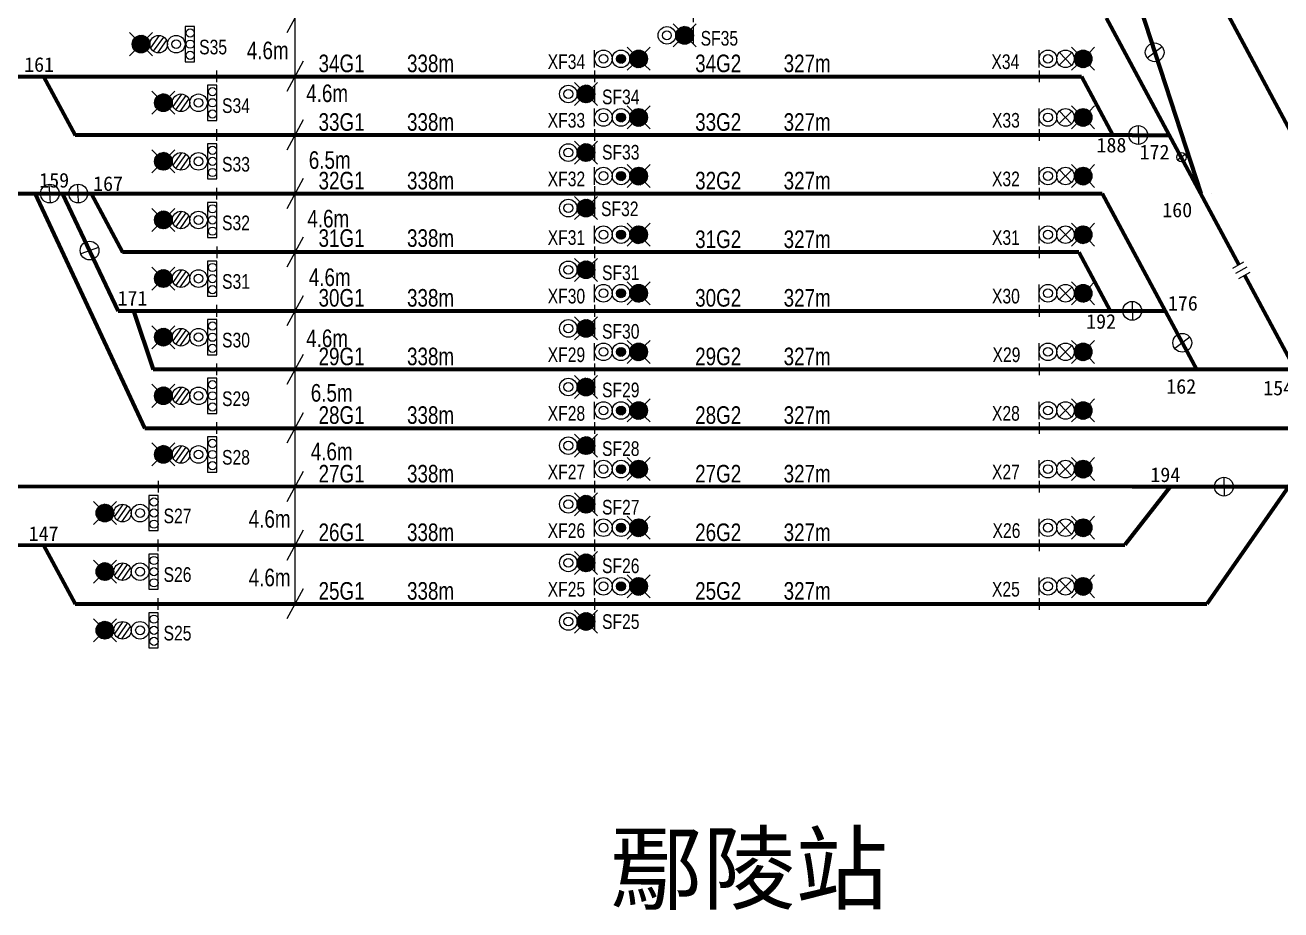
# Model space of a CAD drawing. Header units: millimetres. Extents: x -17381 to -15684, y 1883 to 2345.
# Drawn here: x -16008.2 to -15915.7, y 2135.4 to 2200.6 of the extents above; entities that cross this region are included whole.
import ezdxf
from ezdxf.enums import TextEntityAlignment as Align

# ---------------------------------------------------------------- set-up
doc = ezdxf.new("R2010")
doc.units = ezdxf.units.MM
doc.layers.add('1', color=1, linetype='Continuous')
doc.layers.add('D0', color=7, linetype='Continuous')
doc.styles.add('HZTXT', font='rs9.shx', dxfattribs={"width": 0.7, "bigfont": 'HZTXT.SHX'})
doc.styles.get("Standard").update_dxf_attribs({"font": ''})
doc.styles.add('宋体', font='')
doc.styles.get('Standard').set_extended_font_data('SimSun')
doc.styles.get('宋体').set_extended_font_data('SimSun')

# ---------------------------------------------------------------- blocks, each defined once
blk = doc.blocks.new('A$C3C170638')
at = {"color": 0, "lineweight": -3}
for p, q in [((3.75, 4.03), (4.85, 4.66)), ((3.75, 3.92), (4.94, 4.6)), ((3.76, 4.15), (4.73, 4.71)), ((3.77, 3.81), (5.02, 4.53)), ((3.8, 3.71), (5.09, 4.46)), ((3.81, 4.29), (4.59, 4.74)), ((3.85, 3.63), (5.15, 4.38)), ((3.9, 3.54), (5.19, 4.29)), ((3.91, 4.47), (4.38, 4.74)), ((6, 4.06), (8.2, 5.33)), ((6, 3.94), (8.3, 5.27)), ((6.01, 4.18), (8.09, 5.38)), ((6.01, 3.83), (8.39, 5.21)), ((6.02, 3.73), (8.47, 5.14)), ((6.03, 4.31), (7.97, 5.43)), ((6.04, 3.62), (8.55, 5.07)), ((6.06, 4.44), (7.83, 5.46)), ((6.07, 3.52), (8.62, 4.99)), ((6.11, 3.43), (8.68, 4.92)), ((6.12, 4.59), (7.68, 5.49)), ((6.15, 3.34), (8.74, 4.83)), ((6.2, 4.75), (7.49, 5.5)), ((6.2, 3.25), (8.8, 4.75)), ((6.25, 3.17), (8.84, 4.66)), ((6.31, 3.08), (8.88, 4.57)), ((6.33, 4.94), (7.26, 5.48)), ((6.37, 3.01), (8.92, 4.48)), ((6.44, 2.93), (8.95, 4.38)), ((3.97, 3.47), (5.22, 4.19)), ((4.05, 3.4), (5.24, 4.08)), ((4.15, 3.34), (5.25, 3.97)), ((4.26, 3.29), (5.23, 3.85)), ((4.41, 3.26), (5.19, 3.71)), ((4.61, 3.26), (5.08, 3.53)), ((6.52, 2.86), (8.97, 4.27)), ((6.61, 2.79), (8.99, 4.17)), ((6.7, 2.73), (9, 4.06)), ((6.8, 2.67), (9, 3.94)), ((6.91, 2.62), (8.99, 3.82)), ((7.03, 2.57), (8.97, 3.69)), ((7.16, 2.54), (8.93, 3.56)), ((7.32, 2.51), (8.88, 3.41)), ((7.5, 2.5), (8.79, 3.25)), ((7.73, 2.52), (8.66, 3.06))]:
    blk.add_line(p, q, dxfattribs=at)
at = {"layer": '1', "color": 7, "lineweight": -3}
for p, q in [((0, 2.5), (0, 5.5)), ((0, 2), (0, 0))]:
    blk.add_line(p, q, dxfattribs=at)
at = {"layer": '1', "lineweight": -3}
for p, q in [((6.44, 5.06), (5.53, 5.96)), ((8.56, 5.06), (9.46, 5.96)), ((6.44, 2.94), (5.53, 2.04)), ((9.46, 2.04), (8.56, 2.94))]:
    blk.add_line(p, q, dxfattribs=at)
at = {"layer": '1', "color": 7, "lineweight": -3}
for radius in [1.5, 0.75]:
    blk.add_circle((1.5, 4), radius, dxfattribs=at)
at = {"layer": '1', "color": 4, "lineweight": -3}
for radius in [1.5, 0.75]:
    blk.add_circle((4.5, 4), radius, dxfattribs=at)
at = {"layer": '1', "color": 1, "lineweight": -3}
blk.add_circle((7.5, 4), 1.5, dxfattribs=at)
blk = doc.blocks.new('BD')
at = {"layer": '1', "color": 7}
for radius in [1.5, 0.75]:
    blk.add_circle((0, 0), radius, dxfattribs=at)
blk = doc.blocks.new('*X12')
at = {"color": 0}
for p, q in [((-1.5, 0.06), (0.7, 1.33)), ((-1.5, -0.06), (0.8, 1.27)), ((-1.49, 0.18), (0.59, 1.38)), ((-1.49, -0.17), (0.89, 1.21)), ((-1.47, 0.31), (0.47, 1.43)), ((-1.47, -0.27), (0.97, 1.14)), ((-1.45, -0.38), (1.05, 1.07)), ((-1.43, 0.44), (0.33, 1.46)), ((-1.42, -0.48), (1.12, 0.99)), ((-1.39, -0.57), (1.19, 0.92)), ((-1.38, 0.59), (0.18, 1.49)), ((-1.35, -0.66), (1.25, 0.83)), ((-1.3, 0.75), (0, 1.5)), ((-1.3, -0.75), (1.3, 0.75)), ((-1.25, -0.83), (1.35, 0.66)), ((-1.19, -0.92), (1.39, 0.57)), ((-1.17, 0.94), (-0.23, 1.48)), ((-1.12, -0.99), (1.42, 0.48)), ((-1.05, -1.07), (1.45, 0.38)), ((-0.97, -1.14), (1.47, 0.27)), ((-0.89, -1.21), (1.49, 0.17)), ((-0.8, -1.27), (1.5, 0.06)), ((-0.7, -1.33), (1.5, -0.06)), ((-0.59, -1.38), (1.49, -0.18)), ((-0.47, -1.43), (1.47, -0.31)), ((-0.33, -1.46), (1.43, -0.44)), ((-0.18, -1.49), (1.38, -0.59)), ((0, -1.5), (1.3, -0.75)), ((0.23, -1.48), (1.17, -0.94))]:
    blk.add_line(p, q, dxfattribs=at)
blk = doc.blocks.new('HDL')
at = {"layer": '1'}
for p, q in [((-1.06, 1.06), (-1.96, 1.96)), ((1.06, 1.06), (1.96, 1.96)), ((-1.06, -1.06), (-1.96, -1.96)), ((1.96, -1.96), (1.06, -1.06))]:
    blk.add_line(p, q, dxfattribs=at)
at = {"layer": '1', "color": 1}
blk.add_circle((0, 0), 1.5, dxfattribs=at)
at = {"layer": '1'}
blk.add_blockref('*X12', (0, 0), dxfattribs=at)
blk = doc.blocks.new('2xzla2')
at = {"layer": '1', "color": 7}
for p, q in [((0, 0.75), (0, -0.75)), ((0, -1.5), (0, -4.5))]:
    blk.add_line(p, q, dxfattribs=at)
at = {"layer": '1', "color": 7, "xscale": 0.9999997500000001, "yscale": 0.9999997500000001, "zscale": 0.9999997500000001}
blk.add_blockref('BD', (-4.49, -3), dxfattribs=at)
at = {"layer": '1', "color": 7, "rotation": 180}
blk.add_blockref('HDL', (-1.48, -3.01), dxfattribs=at)
blk = doc.blocks.new('A$C01337755')
at = {"color": 0, "lineweight": -3}
for p, q in [((6, 4.06), (8.2, 5.33)), ((6, 3.94), (8.3, 5.27)), ((6.01, 4.18), (8.09, 5.38)), ((6.01, 3.83), (8.39, 5.21)), ((6.02, 3.73), (8.47, 5.14)), ((6.03, 4.31), (7.97, 5.43)), ((6.04, 3.62), (8.55, 5.07)), ((6.06, 4.44), (7.83, 5.46)), ((6.07, 3.52), (8.62, 4.99)), ((6.11, 3.43), (8.68, 4.92)), ((6.12, 4.59), (7.68, 5.49)), ((6.15, 3.34), (8.74, 4.83)), ((6.2, 4.75), (7.49, 5.5)), ((6.2, 3.25), (8.8, 4.75)), ((6.25, 3.17), (8.84, 4.66)), ((6.31, 3.08), (8.88, 4.57)), ((6.33, 4.94), (7.26, 5.48)), ((6.37, 3.01), (8.92, 4.48)), ((6.44, 2.93), (8.95, 4.38)), ((6.52, 2.86), (8.97, 4.27)), ((6.61, 2.79), (8.99, 4.17)), ((6.7, 2.73), (9, 4.06)), ((6.8, 2.67), (9, 3.94)), ((6.91, 2.62), (8.99, 3.82)), ((7.03, 2.57), (8.97, 3.69)), ((7.16, 2.54), (8.93, 3.56)), ((7.32, 2.51), (8.88, 3.41)), ((7.5, 2.5), (8.79, 3.25)), ((7.73, 2.52), (8.66, 3.06))]:
    blk.add_line(p, q, dxfattribs=at)
at = {"layer": '1', "color": 7, "lineweight": -3}
for p, q in [((0, 2.5), (0, 5.5)), ((5.55, 5.06), (3.44, 2.94)), ((3.45, 5.05), (5.54, 2.92)), ((0, 2), (0, 0))]:
    blk.add_line(p, q, dxfattribs=at)
at = {"layer": '1', "lineweight": -3}
for p, q in [((6.44, 5.06), (5.53, 5.96)), ((8.56, 5.06), (9.46, 5.96)), ((6.44, 2.94), (5.53, 2.04)), ((9.46, 2.04), (8.56, 2.94))]:
    blk.add_line(p, q, dxfattribs=at)
at = {"layer": '1', "color": 7, "lineweight": -3}
for centre, radius in [((1.5, 4), 1.5), ((1.5, 4), 0.75), ((4.5, 4), 1.5)]:
    blk.add_circle(centre, radius, dxfattribs=at)
at = {"layer": '1', "color": 1, "lineweight": -3}
blk.add_circle((7.5, 4), 1.5, dxfattribs=at)
blk = doc.blocks.new('BSQA')
at = {"layer": '1', "color": 7, "lineweight": -3}
blk.add_circle((0, 0), 0.35, dxfattribs=at)
blk = doc.blocks.new('qxjyj')
at = {"layer": '1', "color": 1}
blk.add_line((0, 1.6), (0, -1.6), dxfattribs=at)
blk.add_circle((-0.01, 0), 1.6, dxfattribs=at)

msp = doc.modelspace()

# ---------------------------------------------------------------- linework, layer by layer
at = {"color": 124, "lineweight": -3}
for p, q in [((-15988.312, 2157.936), (-15988.312, 2274.576)), ((-15920.777, 2188.176), (-15920.777, 2188.176))]:
    msp.add_line(p, q, dxfattribs=at)
at = {"color": 205, "lineweight": 70}
for p, q in [((-15931.053, 2222.736), (-15914.053, 2191.063)), ((-15928.571, 2209.623), (-15921.582, 2188.176)), ((-15928.538, 2201.136), (-15918.768, 2182.933)), ((-16014.862, 2196.816), (-15930.374, 2196.816)), ((-16006.839, 2196.816), (-16004.52, 2192.496)), ((-15930.374, 2196.816), (-15928.055, 2192.496)), ((-15926.63, 2192.496), (-16004.52, 2192.496)), ((-15926.63, 2192.496), (-15923.901, 2192.496))]:
    msp.add_line(p, q, dxfattribs=at)
at = {"color": 0}
for p, q in [((-15987.704, 2202.247), (-15988.92, 2200.025)), ((-15996.421, 2200.488), (-15996.421, 2197.896)), ((-15995.73, 2200.488), (-15996.421, 2200.488)), ((-15995.73, 2197.896), (-15995.73, 2200.488)), ((-15996.421, 2197.896), (-15995.73, 2197.896)), ((-15987.704, 2197.927), (-15988.92, 2195.705)), ((-15994.776, 2196.168), (-15994.776, 2193.576)), ((-15994.085, 2196.168), (-15994.776, 2196.168)), ((-15994.085, 2193.576), (-15994.085, 2196.168)), ((-15994.776, 2193.576), (-15994.085, 2193.576)), ((-15987.704, 2193.607), (-15988.92, 2191.385)), ((-15994.776, 2191.848), (-15994.776, 2189.256)), ((-15994.085, 2191.848), (-15994.776, 2191.848)), ((-15994.085, 2189.256), (-15994.085, 2191.848)), ((-15994.776, 2189.256), (-15994.085, 2189.256)), ((-15987.704, 2189.287), (-15988.92, 2187.065)), ((-15994.776, 2187.528), (-15994.776, 2184.936)), ((-15994.085, 2187.528), (-15994.776, 2187.528)), ((-15994.085, 2184.936), (-15994.085, 2187.528)), ((-15994.776, 2184.936), (-15994.085, 2184.936)), ((-15987.704, 2184.967), (-15988.92, 2182.745)), ((-15994.776, 2183.208), (-15994.776, 2180.616)), ((-15994.085, 2183.208), (-15994.776, 2183.208)), ((-15994.085, 2180.616), (-15994.085, 2183.208)), ((-15994.776, 2180.616), (-15994.085, 2180.616)), ((-15987.704, 2180.647), (-15988.92, 2178.425)), ((-15994.776, 2178.888), (-15994.776, 2176.296)), ((-15994.085, 2178.888), (-15994.776, 2178.888)), ((-15994.085, 2176.296), (-15994.085, 2178.888)), ((-15994.776, 2176.296), (-15994.085, 2176.296)), ((-15987.704, 2176.327), (-15988.92, 2174.105)), ((-15994.776, 2174.568), (-15994.776, 2171.976)), ((-15994.085, 2174.568), (-15994.776, 2174.568)), ((-15994.085, 2171.976), (-15994.085, 2174.568)), ((-15994.776, 2171.976), (-15994.085, 2171.976)), ((-15987.704, 2172.007), (-15988.92, 2169.785)), ((-15994.776, 2170.248), (-15994.776, 2167.656)), ((-15994.085, 2170.248), (-15994.776, 2170.248)), ((-15994.085, 2167.656), (-15994.085, 2170.248)), ((-15994.776, 2167.656), (-15994.085, 2167.656)), ((-15987.704, 2167.687), (-15988.92, 2165.465)), ((-15999.086, 2165.928), (-15999.086, 2163.336)), ((-15998.395, 2165.928), (-15999.086, 2165.928)), ((-15998.395, 2163.336), (-15998.395, 2165.928)), ((-15999.086, 2163.336), (-15998.395, 2163.336)), ((-15987.704, 2163.367), (-15988.92, 2161.145)), ((-15999.086, 2161.608), (-15999.086, 2159.016)), ((-15998.395, 2161.608), (-15999.086, 2161.608)), ((-15998.395, 2159.016), (-15998.395, 2161.608)), ((-15999.086, 2159.016), (-15998.395, 2159.016)), ((-15987.704, 2159.047), (-15988.92, 2156.825)), ((-15999.086, 2157.288), (-15999.086, 2154.696)), ((-15998.395, 2157.288), (-15999.086, 2157.288)), ((-15998.395, 2154.696), (-15998.395, 2157.288)), ((-15999.086, 2154.696), (-15998.395, 2154.696))]:
    msp.add_line(p, q, dxfattribs=at)
at = {"color": 0, "lineweight": -3}
for p, q in [((-15999.358, 2199.765), (-16000.307, 2199.217)), ((-15999.314, 2199.74), (-16000.307, 2199.167)), ((-15999.405, 2199.788), (-16000.303, 2199.269)), ((-15999.275, 2199.713), (-16000.303, 2199.119)), ((-15999.238, 2199.684), (-16000.297, 2199.074)), ((-15999.457, 2199.808), (-16000.294, 2199.325)), ((-15999.205, 2199.654), (-16000.287, 2199.029)), ((-15999.516, 2199.824), (-16000.279, 2199.383)), ((-15999.174, 2199.622), (-16000.274, 2198.987)), ((-15999.147, 2199.588), (-16000.259, 2198.946)), ((-15999.582, 2199.835), (-16000.255, 2199.446)), ((-15999.121, 2199.553), (-16000.241, 2198.906)), ((-15999.098, 2199.516), (-16000.221, 2198.868)), ((-15999.66, 2199.84), (-16000.22, 2199.517)), ((-15999.078, 2199.478), (-16000.198, 2198.831)), ((-15999.06, 2199.438), (-16000.172, 2198.796)), ((-15999.76, 2199.832), (-16000.163, 2199.599)), ((-15999.045, 2199.397), (-16000.145, 2198.762)), ((-15999.032, 2199.355), (-16000.114, 2198.73)), ((-15999.022, 2199.31), (-16000.081, 2198.699)), ((-15999.016, 2199.264), (-16000.044, 2198.671)), ((-15999.012, 2199.217), (-16000.005, 2198.643)), ((-15999.012, 2199.167), (-15999.961, 2198.619)), ((-15999.016, 2199.114), (-15999.914, 2198.596)), ((-15999.025, 2199.059), (-15999.862, 2198.576)), ((-15999.04, 2199.001), (-15999.803, 2198.56)), ((-15999.064, 2198.937), (-15999.737, 2198.549)), ((-15999.099, 2198.867), (-15999.659, 2198.544)), ((-15999.156, 2198.784), (-15999.559, 2198.552)), ((-15997.713, 2195.445), (-15998.663, 2194.897)), ((-15997.67, 2195.42), (-15998.663, 2194.847)), ((-15997.63, 2195.393), (-15998.659, 2194.799)), ((-15997.761, 2195.468), (-15998.658, 2194.949)), ((-15997.594, 2195.364), (-15998.652, 2194.754)), ((-15997.813, 2195.488), (-15998.649, 2195.005)), ((-15997.561, 2195.334), (-15998.642, 2194.709)), ((-15997.871, 2195.504), (-15998.634, 2195.063)), ((-15997.53, 2195.302), (-15998.63, 2194.667)), ((-15997.502, 2195.268), (-15998.615, 2194.626)), ((-15997.938, 2195.515), (-15998.611, 2195.126)), ((-15997.477, 2195.233), (-15998.597, 2194.586)), ((-15998.016, 2195.52), (-15998.576, 2195.197)), ((-15997.454, 2195.196), (-15998.576, 2194.548)), ((-15997.434, 2195.158), (-15998.553, 2194.511)), ((-15997.416, 2195.118), (-15998.528, 2194.476)), ((-15998.116, 2195.512), (-15998.519, 2195.279)), ((-15997.4, 2195.077), (-15998.5, 2194.442)), ((-15997.388, 2195.035), (-15998.47, 2194.41)), ((-15997.378, 2194.99), (-15998.436, 2194.379)), ((-15997.371, 2194.944), (-15998.4, 2194.351)), ((-15997.368, 2194.897), (-15998.36, 2194.323)), ((-15997.368, 2194.847), (-15998.317, 2194.299)), ((-15997.372, 2194.794), (-15998.27, 2194.276)), ((-15997.381, 2194.739), (-15998.217, 2194.256)), ((-15997.396, 2194.681), (-15998.159, 2194.24)), ((-15997.419, 2194.617), (-15998.093, 2194.229)), ((-15997.454, 2194.547), (-15998.014, 2194.224)), ((-15997.511, 2194.464), (-15997.914, 2194.232)), ((-15997.713, 2191.125), (-15998.663, 2190.577)), ((-15997.67, 2191.1), (-15998.663, 2190.527)), ((-15997.63, 2191.073), (-15998.659, 2190.479)), ((-15997.761, 2191.148), (-15998.658, 2190.629)), ((-15997.594, 2191.044), (-15998.652, 2190.434)), ((-15997.813, 2191.168), (-15998.649, 2190.685)), ((-15997.871, 2191.184), (-15998.634, 2190.743)), ((-15997.938, 2191.195), (-15998.611, 2190.806)), ((-15998.016, 2191.2), (-15998.576, 2190.877)), ((-15998.116, 2191.192), (-15998.519, 2190.959)), ((-15997.561, 2191.014), (-15998.642, 2190.389)), ((-15997.53, 2190.982), (-15998.63, 2190.347)), ((-15997.502, 2190.948), (-15998.615, 2190.306)), ((-15997.477, 2190.913), (-15998.597, 2190.266)), ((-15997.454, 2190.876), (-15998.576, 2190.228)), ((-15997.434, 2190.838), (-15998.553, 2190.191)), ((-15997.416, 2190.798), (-15998.528, 2190.156)), ((-15997.4, 2190.757), (-15998.5, 2190.122)), ((-15997.388, 2190.715), (-15998.47, 2190.09)), ((-15997.378, 2190.67), (-15998.436, 2190.059)), ((-15997.371, 2190.624), (-15998.4, 2190.031)), ((-15997.368, 2190.577), (-15998.36, 2190.003)), ((-15997.368, 2190.527), (-15998.317, 2189.979)), ((-15997.372, 2190.474), (-15998.27, 2189.956)), ((-15997.381, 2190.419), (-15998.217, 2189.936)), ((-15997.396, 2190.361), (-15998.159, 2189.92)), ((-15997.419, 2190.297), (-15998.093, 2189.909)), ((-15997.454, 2190.227), (-15998.014, 2189.904)), ((-15997.511, 2190.144), (-15997.914, 2189.912)), ((-15997.713, 2186.805), (-15998.663, 2186.257)), ((-15997.67, 2186.78), (-15998.663, 2186.207)), ((-15997.63, 2186.753), (-15998.659, 2186.159)), ((-15997.761, 2186.828), (-15998.658, 2186.309)), ((-15997.594, 2186.724), (-15998.652, 2186.114)), ((-15997.813, 2186.848), (-15998.649, 2186.365)), ((-15997.561, 2186.694), (-15998.642, 2186.069)), ((-15997.871, 2186.864), (-15998.634, 2186.423)), ((-15997.53, 2186.662), (-15998.63, 2186.027)), ((-15997.502, 2186.628), (-15998.615, 2185.986)), ((-15997.938, 2186.875), (-15998.611, 2186.486)), ((-15997.477, 2186.593), (-15998.597, 2185.946)), ((-15998.016, 2186.88), (-15998.576, 2186.557)), ((-15997.454, 2186.556), (-15998.576, 2185.908)), ((-15997.434, 2186.518), (-15998.553, 2185.871)), ((-15997.416, 2186.478), (-15998.528, 2185.836)), ((-15998.116, 2186.872), (-15998.519, 2186.639)), ((-15997.4, 2186.437), (-15998.5, 2185.802)), ((-15997.388, 2186.395), (-15998.47, 2185.77)), ((-15997.378, 2186.35), (-15998.436, 2185.739)), ((-15997.371, 2186.304), (-15998.4, 2185.711)), ((-15997.368, 2186.257), (-15998.36, 2185.683)), ((-15997.368, 2186.207), (-15998.317, 2185.659)), ((-15997.372, 2186.154), (-15998.27, 2185.636)), ((-15997.381, 2186.099), (-15998.217, 2185.616)), ((-15997.396, 2186.041), (-15998.159, 2185.6)), ((-15997.419, 2185.977), (-15998.093, 2185.589)), ((-15997.454, 2185.907), (-15998.014, 2185.584)), ((-15997.511, 2185.824), (-15997.914, 2185.592)), ((-15997.713, 2182.485), (-15998.663, 2181.937)), ((-15997.67, 2182.46), (-15998.663, 2181.887)), ((-15997.63, 2182.433), (-15998.659, 2181.839)), ((-15997.761, 2182.508), (-15998.658, 2181.989)), ((-15997.594, 2182.404), (-15998.652, 2181.794)), ((-15997.813, 2182.528), (-15998.649, 2182.045)), ((-15997.561, 2182.374), (-15998.642, 2181.749)), ((-15997.871, 2182.544), (-15998.634, 2182.103)), ((-15997.53, 2182.342), (-15998.63, 2181.707)), ((-15997.502, 2182.308), (-15998.615, 2181.666)), ((-15997.938, 2182.555), (-15998.611, 2182.166)), ((-15997.477, 2182.273), (-15998.597, 2181.626)), ((-15998.016, 2182.56), (-15998.576, 2182.237)), ((-15997.454, 2182.236), (-15998.576, 2181.588)), ((-15997.434, 2182.198), (-15998.553, 2181.551)), ((-15997.416, 2182.158), (-15998.528, 2181.516)), ((-15998.116, 2182.552), (-15998.519, 2182.319)), ((-15997.4, 2182.117), (-15998.5, 2181.482)), ((-15997.388, 2182.075), (-15998.47, 2181.45)), ((-15997.378, 2182.03), (-15998.436, 2181.419)), ((-15997.371, 2181.984), (-15998.4, 2181.391)), ((-15997.368, 2181.937), (-15998.36, 2181.363)), ((-15997.368, 2181.887), (-15998.317, 2181.339)), ((-15997.372, 2181.834), (-15998.27, 2181.316)), ((-15997.381, 2181.779), (-15998.217, 2181.296)), ((-15997.396, 2181.721), (-15998.159, 2181.28)), ((-15997.419, 2181.657), (-15998.093, 2181.269)), ((-15997.454, 2181.587), (-15998.014, 2181.264)), ((-15997.511, 2181.504), (-15997.914, 2181.272)), ((-15997.713, 2178.165), (-15998.663, 2177.617)), ((-15997.67, 2178.14), (-15998.663, 2177.567)), ((-15997.63, 2178.113), (-15998.659, 2177.519)), ((-15997.761, 2178.188), (-15998.658, 2177.669)), ((-15997.813, 2178.208), (-15998.649, 2177.725)), ((-15997.871, 2178.224), (-15998.634, 2177.783)), ((-15997.938, 2178.235), (-15998.611, 2177.846)), ((-15998.016, 2178.24), (-15998.576, 2177.917)), ((-15998.116, 2178.232), (-15998.519, 2177.999)), ((-15997.594, 2178.084), (-15998.652, 2177.474)), ((-15997.561, 2178.054), (-15998.642, 2177.429)), ((-15997.53, 2178.022), (-15998.63, 2177.387)), ((-15997.502, 2177.988), (-15998.615, 2177.346)), ((-15997.477, 2177.953), (-15998.597, 2177.306)), ((-15997.454, 2177.916), (-15998.576, 2177.268)), ((-15997.434, 2177.878), (-15998.553, 2177.231)), ((-15997.416, 2177.838), (-15998.528, 2177.196)), ((-15997.4, 2177.797), (-15998.5, 2177.162)), ((-15997.388, 2177.755), (-15998.47, 2177.13)), ((-15997.378, 2177.71), (-15998.436, 2177.099)), ((-15997.371, 2177.664), (-15998.4, 2177.071)), ((-15997.368, 2177.617), (-15998.36, 2177.043)), ((-15997.368, 2177.567), (-15998.317, 2177.019)), ((-15997.372, 2177.514), (-15998.27, 2176.996)), ((-15997.381, 2177.459), (-15998.217, 2176.976)), ((-15997.396, 2177.401), (-15998.159, 2176.96)), ((-15997.419, 2177.337), (-15998.093, 2176.949)), ((-15997.454, 2177.267), (-15998.014, 2176.944)), ((-15997.511, 2177.184), (-15997.914, 2176.952)), ((-15997.713, 2173.845), (-15998.663, 2173.297)), ((-15997.67, 2173.82), (-15998.663, 2173.247)), ((-15997.63, 2173.793), (-15998.659, 2173.199)), ((-15997.761, 2173.868), (-15998.658, 2173.349)), ((-15997.594, 2173.764), (-15998.652, 2173.154)), ((-15997.813, 2173.888), (-15998.649, 2173.405)), ((-15997.561, 2173.734), (-15998.642, 2173.109)), ((-15997.871, 2173.904), (-15998.634, 2173.463)), ((-15997.53, 2173.702), (-15998.63, 2173.067)), ((-15997.502, 2173.668), (-15998.615, 2173.026)), ((-15997.938, 2173.915), (-15998.611, 2173.526)), ((-15997.477, 2173.633), (-15998.597, 2172.986)), ((-15998.016, 2173.92), (-15998.576, 2173.597)), ((-15997.454, 2173.596), (-15998.576, 2172.948)), ((-15997.434, 2173.558), (-15998.553, 2172.911)), ((-15997.416, 2173.518), (-15998.528, 2172.876)), ((-15998.116, 2173.912), (-15998.519, 2173.679)), ((-15997.4, 2173.477), (-15998.5, 2172.842)), ((-15997.388, 2173.435), (-15998.47, 2172.81)), ((-15997.378, 2173.39), (-15998.436, 2172.779)), ((-15997.371, 2173.344), (-15998.4, 2172.751)), ((-15997.368, 2173.297), (-15998.36, 2172.723)), ((-15997.368, 2173.247), (-15998.317, 2172.699)), ((-15997.372, 2173.194), (-15998.27, 2172.676)), ((-15997.381, 2173.139), (-15998.217, 2172.656)), ((-15997.396, 2173.081), (-15998.159, 2172.64)), ((-15997.419, 2173.017), (-15998.093, 2172.629)), ((-15997.454, 2172.947), (-15998.014, 2172.624)), ((-15997.511, 2172.864), (-15997.914, 2172.632)), ((-15997.713, 2169.525), (-15998.663, 2168.977)), ((-15997.67, 2169.5), (-15998.663, 2168.927)), ((-15997.63, 2169.473), (-15998.659, 2168.879)), ((-15997.761, 2169.548), (-15998.658, 2169.029)), ((-15997.594, 2169.444), (-15998.652, 2168.834)), ((-15997.813, 2169.568), (-15998.649, 2169.085)), ((-15997.561, 2169.414), (-15998.642, 2168.789)), ((-15997.871, 2169.584), (-15998.634, 2169.143)), ((-15997.53, 2169.382), (-15998.63, 2168.747)), ((-15997.502, 2169.348), (-15998.615, 2168.706)), ((-15997.938, 2169.595), (-15998.611, 2169.206)), ((-15997.477, 2169.313), (-15998.597, 2168.666)), ((-15998.016, 2169.6), (-15998.576, 2169.277)), ((-15997.454, 2169.276), (-15998.576, 2168.628)), ((-15997.434, 2169.238), (-15998.553, 2168.591)), ((-15997.416, 2169.198), (-15998.528, 2168.556)), ((-15998.116, 2169.592), (-15998.519, 2169.359)), ((-15997.4, 2169.157), (-15998.5, 2168.522)), ((-15997.388, 2169.115), (-15998.47, 2168.49)), ((-15997.378, 2169.07), (-15998.436, 2168.459)), ((-15997.371, 2169.024), (-15998.4, 2168.431)), ((-15997.368, 2168.977), (-15998.36, 2168.403)), ((-15997.368, 2168.927), (-15998.317, 2168.379)), ((-15997.372, 2168.874), (-15998.27, 2168.356)), ((-15997.381, 2168.819), (-15998.217, 2168.336)), ((-15997.396, 2168.761), (-15998.159, 2168.32)), ((-15997.419, 2168.697), (-15998.093, 2168.309)), ((-15997.454, 2168.627), (-15998.014, 2168.304)), ((-15997.511, 2168.544), (-15997.914, 2168.312)), ((-16002.023, 2165.205), (-16002.972, 2164.657)), ((-16001.979, 2165.18), (-16002.972, 2164.607)), ((-16001.94, 2165.153), (-16002.969, 2164.559)), ((-16002.07, 2165.228), (-16002.968, 2164.709)), ((-16002.122, 2165.248), (-16002.959, 2164.765)), ((-16002.181, 2165.264), (-16002.944, 2164.823)), ((-16002.247, 2165.275), (-16002.921, 2164.886)), ((-16002.325, 2165.28), (-16002.885, 2164.957)), ((-16002.426, 2165.272), (-16002.828, 2165.039)), ((-16001.904, 2165.124), (-16002.962, 2164.514)), ((-16001.87, 2165.094), (-16002.952, 2164.469)), ((-16001.84, 2165.062), (-16002.939, 2164.427)), ((-16001.812, 2165.028), (-16002.924, 2164.386)), ((-16001.786, 2164.993), (-16002.906, 2164.346)), ((-16001.763, 2164.956), (-16002.886, 2164.308)), ((-16001.743, 2164.918), (-16002.863, 2164.271)), ((-16001.725, 2164.878), (-16002.838, 2164.236)), ((-16001.71, 2164.837), (-16002.81, 2164.202)), ((-16001.697, 2164.795), (-16002.779, 2164.17)), ((-16001.688, 2164.75), (-16002.746, 2164.139)), ((-16001.681, 2164.704), (-16002.709, 2164.111)), ((-16001.677, 2164.657), (-16002.67, 2164.083)), ((-16001.677, 2164.607), (-16002.627, 2164.059)), ((-16001.681, 2164.554), (-16002.579, 2164.036)), ((-16001.69, 2164.499), (-16002.527, 2164.016)), ((-16001.705, 2164.441), (-16002.469, 2164)), ((-16001.729, 2164.377), (-16002.402, 2163.989)), ((-16001.764, 2164.307), (-16002.324, 2163.984)), ((-16001.821, 2164.224), (-16002.224, 2163.992)), ((-16002.023, 2160.885), (-16002.972, 2160.337)), ((-16001.979, 2160.86), (-16002.972, 2160.287)), ((-16001.94, 2160.833), (-16002.969, 2160.239)), ((-16002.07, 2160.908), (-16002.968, 2160.389)), ((-16001.904, 2160.804), (-16002.962, 2160.194)), ((-16002.122, 2160.928), (-16002.959, 2160.445)), ((-16001.87, 2160.774), (-16002.952, 2160.149)), ((-16002.181, 2160.944), (-16002.944, 2160.503)), ((-16001.84, 2160.742), (-16002.939, 2160.107)), ((-16001.812, 2160.708), (-16002.924, 2160.066)), ((-16002.247, 2160.955), (-16002.921, 2160.566)), ((-16001.786, 2160.673), (-16002.906, 2160.026)), ((-16001.763, 2160.636), (-16002.886, 2159.988)), ((-16002.325, 2160.96), (-16002.885, 2160.637)), ((-16001.743, 2160.598), (-16002.863, 2159.951)), ((-16001.725, 2160.558), (-16002.838, 2159.916)), ((-16002.426, 2160.952), (-16002.828, 2160.719)), ((-16001.71, 2160.517), (-16002.81, 2159.882)), ((-16001.697, 2160.475), (-16002.779, 2159.85)), ((-16001.688, 2160.43), (-16002.746, 2159.819)), ((-16001.681, 2160.384), (-16002.709, 2159.791)), ((-16001.677, 2160.337), (-16002.67, 2159.763)), ((-16001.677, 2160.287), (-16002.627, 2159.739)), ((-16001.681, 2160.234), (-16002.579, 2159.716)), ((-16001.69, 2160.179), (-16002.527, 2159.696)), ((-16001.705, 2160.121), (-16002.469, 2159.68)), ((-16001.729, 2160.057), (-16002.402, 2159.669)), ((-16001.764, 2159.987), (-16002.324, 2159.664)), ((-16001.821, 2159.904), (-16002.224, 2159.672)), ((-16002.023, 2156.565), (-16002.972, 2156.017)), ((-16001.979, 2156.54), (-16002.972, 2155.967)), ((-16001.94, 2156.513), (-16002.969, 2155.919)), ((-16002.07, 2156.588), (-16002.968, 2156.069)), ((-16001.904, 2156.484), (-16002.962, 2155.874)), ((-16002.122, 2156.608), (-16002.959, 2156.125)), ((-16001.87, 2156.454), (-16002.952, 2155.829)), ((-16002.181, 2156.624), (-16002.944, 2156.183)), ((-16001.84, 2156.422), (-16002.939, 2155.787)), ((-16001.812, 2156.388), (-16002.924, 2155.746)), ((-16002.247, 2156.635), (-16002.921, 2156.246)), ((-16001.786, 2156.353), (-16002.906, 2155.706)), ((-16001.763, 2156.316), (-16002.886, 2155.668)), ((-16002.325, 2156.64), (-16002.885, 2156.317)), ((-16001.743, 2156.278), (-16002.863, 2155.631)), ((-16001.725, 2156.238), (-16002.838, 2155.596)), ((-16002.426, 2156.632), (-16002.828, 2156.399)), ((-16001.71, 2156.197), (-16002.81, 2155.562)), ((-16001.697, 2156.155), (-16002.779, 2155.53)), ((-16001.688, 2156.11), (-16002.746, 2155.499)), ((-16001.681, 2156.064), (-16002.709, 2155.471)), ((-16001.677, 2156.017), (-16002.67, 2155.443)), ((-16001.677, 2155.967), (-16002.627, 2155.419)), ((-16001.681, 2155.914), (-16002.579, 2155.396)), ((-16001.69, 2155.859), (-16002.527, 2155.376)), ((-16001.705, 2155.801), (-16002.469, 2155.36)), ((-16001.729, 2155.737), (-16002.402, 2155.349)), ((-16001.764, 2155.667), (-16002.324, 2155.344)), ((-16001.821, 2155.584), (-16002.224, 2155.352))]:
    msp.add_line(p, q, dxfattribs=at)
at = {"color": 1, "lineweight": 70}
for p, q in [((-16008.866, 2188.176), (-15928.841, 2188.176)), ((-16007.461, 2188.176), (-15999.385, 2170.896)), ((-16005.44, 2188.176), (-16001.347, 2179.536)), ((-16003.346, 2188.176), (-16001.027, 2183.856)), ((-15928.841, 2188.176), (-15921.873, 2175.194)), ((-15930.564, 2183.856), (-16001.027, 2183.856)), ((-15930.564, 2183.856), (-15928.246, 2179.536)), ((-15918.357, 2182.167), (-15914.626, 2175.216)), ((-16001.347, 2179.536), (-15926.63, 2179.536)), ((-16000.216, 2179.536), (-15998.769, 2175.216)), ((-15926.63, 2179.536), (-15924.204, 2179.536)), ((-15926.63, 2175.216), (-15998.769, 2175.216)), ((-15905.546, 2175.216), (-15926.63, 2175.216)), ((-15999.385, 2170.896), (-15897.775, 2170.893)), ((-15912.117, 2170.896), (-15921.139, 2157.936)), ((-15926.63, 2166.576), (-16010.36, 2166.582)), ((-15923.823, 2166.576), (-15927.177, 2162.291)), ((-15915.124, 2166.576), (-15926.63, 2166.576)), ((-16014.639, 2162.256), (-15927.177, 2162.291)), ((-16006.839, 2162.256), (-16004.52, 2157.936)), ((-16004.52, 2157.936), (-15926.63, 2157.936)), ((-15926.63, 2157.936), (-15921.139, 2157.936))]:
    msp.add_line(p, q, dxfattribs=at)
at = {"color": 7, "linetype": 'Continuous'}
for p, q in [((-15919.205, 2182.693), (-15918.394, 2183.139)), ((-15918.997, 2182.314), (-15918.149, 2182.781)), ((-15918.786, 2181.931), (-15917.938, 2182.397))]:
    msp.add_line(p, q, dxfattribs=at)
at = {"layer": '1', "color": 0, "lineweight": -3}
for p, q in [((-16000.508, 2200.04), (-16000.118, 2199.65)), ((-15999.201, 2199.65), (-15998.811, 2200.04)), ((-15998.942, 2198.916), (-15998.307, 2199.831)), ((-15998.735, 2198.666), (-15997.985, 2199.718)), ((-15998.413, 2198.55), (-15997.778, 2199.464)), ((-16000.118, 2198.734), (-16000.508, 2198.343)), ((-15999.201, 2198.734), (-15998.811, 2198.343)), ((-15994.085, 2196.384), (-15994.085, 2197.248)), ((-15998.864, 2195.72), (-15998.473, 2195.33)), ((-15997.557, 2195.33), (-15997.167, 2195.72)), ((-15997.297, 2194.596), (-15996.662, 2195.511)), ((-15997.091, 2194.346), (-15996.34, 2195.398)), ((-15996.769, 2194.23), (-15996.134, 2195.144)), ((-15998.473, 2194.414), (-15998.864, 2194.023)), ((-15997.557, 2194.414), (-15997.167, 2194.023)), ((-15994.085, 2192.064), (-15994.085, 2192.928)), ((-15998.864, 2191.4), (-15998.473, 2191.01)), ((-15997.557, 2191.01), (-15997.167, 2191.4)), ((-15997.297, 2190.276), (-15996.662, 2191.191)), ((-15997.091, 2190.026), (-15996.34, 2191.078)), ((-15996.769, 2189.91), (-15996.134, 2190.824)), ((-15998.473, 2190.094), (-15998.864, 2189.703)), ((-15997.557, 2190.094), (-15997.167, 2189.703)), ((-15994.085, 2187.744), (-15994.085, 2188.608)), ((-15998.864, 2187.08), (-15998.473, 2186.69)), ((-15997.557, 2186.69), (-15997.167, 2187.08)), ((-15997.297, 2185.956), (-15996.662, 2186.871)), ((-15997.091, 2185.706), (-15996.34, 2186.758)), ((-15996.769, 2185.59), (-15996.134, 2186.504)), ((-15998.473, 2185.774), (-15998.864, 2185.383)), ((-15997.557, 2185.774), (-15997.167, 2185.383)), ((-15994.058, 2183.424), (-15994.058, 2184.288)), ((-15998.864, 2182.76), (-15998.473, 2182.37)), ((-15997.557, 2182.37), (-15997.167, 2182.76)), ((-15997.297, 2181.636), (-15996.662, 2182.551)), ((-15997.091, 2181.386), (-15996.34, 2182.438)), ((-15996.769, 2181.27), (-15996.134, 2182.184)), ((-15998.473, 2181.454), (-15998.864, 2181.063)), ((-15997.557, 2181.454), (-15997.167, 2181.063)), ((-15994.085, 2179.104), (-15994.085, 2179.968)), ((-15998.864, 2178.44), (-15998.473, 2178.05)), ((-15997.557, 2178.05), (-15997.167, 2178.44)), ((-15997.297, 2177.316), (-15996.662, 2178.231)), ((-15997.091, 2177.066), (-15996.34, 2178.118)), ((-15996.769, 2176.95), (-15996.134, 2177.864)), ((-15998.473, 2177.134), (-15998.864, 2176.743)), ((-15997.557, 2177.134), (-15997.167, 2176.743)), ((-15994.085, 2174.784), (-15994.085, 2175.648)), ((-15998.864, 2174.12), (-15998.473, 2173.73)), ((-15997.557, 2173.73), (-15997.167, 2174.12)), ((-15997.297, 2172.996), (-15996.662, 2173.911)), ((-15997.091, 2172.746), (-15996.34, 2173.798)), ((-15996.769, 2172.63), (-15996.134, 2173.544)), ((-15998.473, 2172.814), (-15998.864, 2172.423)), ((-15997.557, 2172.814), (-15997.167, 2172.423)), ((-15994.085, 2170.464), (-15994.085, 2171.328)), ((-15998.864, 2169.8), (-15998.473, 2169.41)), ((-15997.557, 2169.41), (-15997.167, 2169.8)), ((-15997.297, 2168.676), (-15996.662, 2169.591)), ((-15997.091, 2168.426), (-15996.34, 2169.478)), ((-15996.769, 2168.31), (-15996.134, 2169.224)), ((-15998.473, 2168.494), (-15998.864, 2168.103)), ((-15997.557, 2168.494), (-15997.167, 2168.103)), ((-15998.386, 2166.149), (-15998.386, 2167.013)), ((-16003.173, 2165.48), (-16002.783, 2165.09)), ((-16001.866, 2165.09), (-16001.476, 2165.48)), ((-16001.607, 2164.356), (-16000.972, 2165.271)), ((-16001.4, 2164.106), (-16000.65, 2165.158)), ((-16001.078, 2163.99), (-16000.443, 2164.904)), ((-16002.783, 2164.174), (-16003.173, 2163.783)), ((-16001.866, 2164.174), (-16001.476, 2163.783)), ((-15998.395, 2161.824), (-15998.395, 2162.688)), ((-16003.173, 2161.16), (-16002.783, 2160.77)), ((-16001.866, 2160.77), (-16001.476, 2161.16)), ((-16001.607, 2160.036), (-16000.972, 2160.951)), ((-16001.4, 2159.786), (-16000.65, 2160.838)), ((-16001.078, 2159.67), (-16000.443, 2160.584)), ((-16002.783, 2159.854), (-16003.173, 2159.463)), ((-16001.866, 2159.854), (-16001.476, 2159.463)), ((-15998.395, 2157.504), (-15998.395, 2158.368)), ((-16003.173, 2156.84), (-16002.783, 2156.45)), ((-16001.866, 2156.45), (-16001.476, 2156.84)), ((-16001.607, 2155.716), (-16000.972, 2156.631)), ((-16001.4, 2155.466), (-16000.65, 2156.518)), ((-16001.078, 2155.35), (-16000.443, 2156.264)), ((-16002.783, 2155.534), (-16003.173, 2155.143)), ((-16001.866, 2155.534), (-16001.476, 2155.143))]:
    msp.add_line(p, q, dxfattribs=at)
for centre, radius in [((-15999.659, 2199.192), 0.648), ((-15998.363, 2199.192), 0.648), ((-15997.069, 2199.192), 0.648), ((-15997.069, 2199.192), 0.324), ((-15998.015, 2194.872), 0.648), ((-15996.719, 2194.872), 0.648), ((-15995.424, 2194.872), 0.648), ((-15995.424, 2194.872), 0.324), ((-15998.015, 2190.552), 0.648), ((-15996.719, 2190.552), 0.648), ((-15995.424, 2190.552), 0.648), ((-15995.424, 2190.552), 0.324), ((-15998.015, 2186.232), 0.648), ((-15996.719, 2186.232), 0.648), ((-15995.424, 2186.232), 0.648), ((-15995.424, 2186.232), 0.324), ((-15998.015, 2181.912), 0.648), ((-15996.719, 2181.912), 0.648), ((-15995.424, 2181.912), 0.648), ((-15995.424, 2181.912), 0.324), ((-15998.015, 2177.592), 0.648), ((-15996.719, 2177.592), 0.648), ((-15995.424, 2177.592), 0.648), ((-15995.424, 2177.592), 0.324), ((-15998.015, 2173.272), 0.648), ((-15996.719, 2173.272), 0.648), ((-15995.424, 2173.272), 0.648), ((-15995.424, 2173.272), 0.324), ((-15998.015, 2168.952), 0.648), ((-15996.719, 2168.952), 0.648), ((-15995.424, 2168.952), 0.648), ((-15995.424, 2168.952), 0.324), ((-16002.325, 2164.632), 0.648), ((-16001.029, 2164.632), 0.648), ((-15999.734, 2164.632), 0.648), ((-15999.734, 2164.632), 0.324), ((-16002.325, 2160.312), 0.648), ((-16001.029, 2160.312), 0.648), ((-15999.734, 2160.312), 0.648), ((-15999.734, 2160.312), 0.324), ((-16002.325, 2155.992), 0.648), ((-16001.029, 2155.992), 0.648), ((-15999.734, 2155.992), 0.648), ((-15999.734, 2155.992), 0.324)]:
    msp.add_circle(centre, radius, dxfattribs=at)

# ---------------------------------------------------------------- block references
at = {"color": 0, "xscale": 0.4320000000002437, "yscale": 0.4320000000002437, "zscale": 0.4320000000002437}
for name, p in [('2xzla2', (-15958.974, 2201.136)), ('A$C3C170638', (-15966.239, 2196.384)), ('A$C01337755', (-15933.487, 2196.384)), ('2xzla2', (-15966.239, 2196.816)), ('A$C3C170638', (-15966.239, 2192.064)), ('A$C01337755', (-15933.487, 2192.064)), ('2xzla2', (-15966.239, 2192.496)), ('A$C3C170638', (-15966.239, 2187.744)), ('A$C01337755', (-15933.487, 2187.744)), ('2xzla2', (-15966.239, 2188.405)), ('A$C3C170638', (-15966.239, 2183.424)), ('A$C01337755', (-15933.487, 2183.424)), ('2xzla2', (-15966.239, 2183.856)), ('A$C3C170638', (-15966.239, 2179.104)), ('A$C01337755', (-15933.487, 2179.104)), ('2xzla2', (-15966.239, 2179.536)), ('A$C3C170638', (-15966.239, 2174.784)), ('A$C01337755', (-15933.487, 2174.784)), ('2xzla2', (-15966.239, 2175.216)), ('A$C3C170638', (-15966.239, 2170.464)), ('A$C01337755', (-15933.487, 2170.464)), ('2xzla2', (-15966.239, 2170.896)), ('A$C3C170638', (-15966.239, 2166.144)), ('A$C01337755', (-15933.487, 2166.144)), ('2xzla2', (-15966.239, 2166.576)), ('A$C3C170638', (-15966.239, 2161.824)), ('A$C01337755', (-15933.487, 2161.824)), ('2xzla2', (-15966.239, 2162.256)), ('A$C3C170638', (-15966.239, 2157.504)), ('A$C01337755', (-15933.487, 2157.504)), ('2xzla2', (-15966.239, 2157.936))]:
    msp.add_blockref(name, p, dxfattribs=at)
at = {"color": 0}
for p, xscale, yscale, zscale, rotation in [((-15924.973, 2198.585), 0.4320000000002173, 0.4319999999975153, 0.4320000000002173, 306.8274048206926), ((-15926.182, 2192.496), 0.4319999999999654, 0.4319999999999654, 0.4319999999999654, 0.8577076283976593), ((-15923.007, 2190.852), 0.2160000000003812, 0.2159999999986439, 0.2160000000003812, 306.8274048207891), ((-16006.383, 2188.176), 0.4320000000032883, 0.4319999999982542, 0.432, 183.8374950228988), ((-16004.294, 2188.176), 0.4319999999978271, 0.4320000000021764, 0.432, 182.1822135118081), ((-16003.452, 2183.978), 0.4319999999997638, 0.4320000000025175, 0.4319999999997638, 289.5194502785797), ((-15926.626, 2179.536), 0.4319999999999654, 0.4319999999999654, 0.4319999999999654, 0.8577076283976593), ((-15922.938, 2177.18), 0.4320000000002173, 0.4319999999975153, 0.4320000000002173, 306.8274048206926), ((-15919.867, 2166.576), 0.4319999999999654, 0.4319999999999654, 0.4319999999999654, 0.8577076283976593)]:
    msp.add_blockref('qxjyj', p, dxfattribs=dict(at, xscale=xscale, yscale=yscale, zscale=zscale, rotation=rotation))
at = {"layer": '1', "color": 0, "rotation": 90.23488360286382}
for p, xscale, yscale, zscale in [((-15996.043, 2200.013), 0.8637839999996629, 0.8637839999996629, 0.8637839999996629), ((-15996.04, 2199.192), 0.8637839999996629, 0.8637839999996629, 0.8637839999996629), ((-15996.038, 2198.371), 0.8637839999996629, 0.8637839999996629, 0.8637839999996629), ((-15994.398, 2195.693), 0.863783999999663, 0.863783999999663, 0.863783999999663), ((-15994.396, 2194.872), 0.863783999999663, 0.863783999999663, 0.863783999999663), ((-15994.393, 2194.051), 0.863783999999663, 0.863783999999663, 0.863783999999663), ((-15994.398, 2191.373), 0.863783999999663, 0.863783999999663, 0.863783999999663), ((-15994.396, 2190.552), 0.863783999999663, 0.863783999999663, 0.863783999999663), ((-15994.393, 2189.731), 0.863783999999663, 0.863783999999663, 0.863783999999663), ((-15994.398, 2187.053), 0.863783999999663, 0.863783999999663, 0.863783999999663), ((-15994.396, 2186.232), 0.863783999999663, 0.863783999999663, 0.863783999999663), ((-15994.393, 2185.411), 0.863783999999663, 0.863783999999663, 0.863783999999663), ((-15994.398, 2182.733), 0.863783999999663, 0.863783999999663, 0.863783999999663), ((-15994.396, 2181.912), 0.863783999999663, 0.863783999999663, 0.863783999999663), ((-15994.393, 2181.091), 0.863783999999663, 0.863783999999663, 0.863783999999663), ((-15994.398, 2178.413), 0.863783999999663, 0.863783999999663, 0.863783999999663), ((-15994.396, 2177.592), 0.863783999999663, 0.863783999999663, 0.863783999999663), ((-15994.393, 2176.771), 0.863783999999663, 0.863783999999663, 0.863783999999663), ((-15994.398, 2174.093), 0.863783999999663, 0.863783999999663, 0.863783999999663), ((-15994.396, 2173.272), 0.863783999999663, 0.863783999999663, 0.863783999999663), ((-15994.393, 2172.451), 0.863783999999663, 0.863783999999663, 0.863783999999663), ((-15994.398, 2169.773), 0.863783999999663, 0.863783999999663, 0.863783999999663), ((-15994.396, 2168.952), 0.863783999999663, 0.863783999999663, 0.863783999999663), ((-15994.393, 2168.131), 0.863783999999663, 0.863783999999663, 0.863783999999663), ((-15998.708, 2165.453), 0.8637839999996629, 0.8637839999996629, 0.8637839999996629), ((-15998.705, 2164.632), 0.8637839999996629, 0.8637839999996629, 0.8637839999996629), ((-15998.703, 2163.811), 0.8637839999996629, 0.8637839999996629, 0.8637839999996629), ((-15998.708, 2161.133), 0.8637839999996629, 0.8637839999996629, 0.8637839999996629), ((-15998.705, 2160.312), 0.8637839999996629, 0.8637839999996629, 0.8637839999996629), ((-15998.703, 2159.491), 0.8637839999996629, 0.8637839999996629, 0.8637839999996629), ((-15998.708, 2156.813), 0.8637839999996629, 0.8637839999996629, 0.8637839999996629), ((-15998.705, 2155.992), 0.8637839999996629, 0.8637839999996629, 0.8637839999996629), ((-15998.703, 2155.171), 0.8637839999996629, 0.8637839999996629, 0.8637839999996629)]:
    msp.add_blockref('BSQA', p, dxfattribs=dict(at, xscale=xscale, yscale=yscale, zscale=zscale))

# ---------------------------------------------------------------- texts
at = {"color": 0, "style": 'HZTXT', "width": 0.8}
for s, p in [('S35', (-15995.38, 2198.98)), ('SF35', (-15958.431, 2199.624)), ('X34', (-15937.006, 2197.9)), ('SF34', (-15965.696, 2195.304)), ('S34', (-15993.693, 2194.66)), ('X33', (-15936.965, 2193.58)), ('SF33', (-15965.696, 2191.226)), ('S33', (-15993.693, 2190.34)), ('X32', (-15936.965, 2189.26)), ('SF32', (-15965.769, 2187.056)), ('S32', (-15993.693, 2186.02)), ('X31', (-15936.965, 2184.94)), ('SF31', (-15965.696, 2182.344)), ('S31', (-15993.693, 2181.7)), ('X30', (-15936.965, 2180.62)), ('SF30', (-15965.696, 2178.024)), ('S30', (-15993.693, 2177.38)), ('X29', (-15936.924, 2176.3)), ('S29', (-15993.693, 2173.06)), ('SF29', (-15965.696, 2173.704)), ('X28', (-15936.965, 2171.98)), ('SF28', (-15965.696, 2169.384)), ('S28', (-15993.693, 2168.74)), ('X27', (-15936.965, 2167.66)), ('SF27', (-15965.696, 2165.064)), ('S27', (-15998.002, 2164.42)), ('X26', (-15936.924, 2163.34)), ('S26', (-15998.002, 2160.1)), ('SF26', (-15965.696, 2160.744)), ('X25', (-15936.965, 2159.02)), ('SF25', (-15965.696, 2156.634)), ('S25', (-15998.002, 2155.78))]:
    msp.add_text(s, height=1.08, dxfattribs=at).set_placement(p, align=Align.MIDDLE_LEFT)
for s, height, p in [('4.6m', 1.296, (-15988.786, 2198.729)), ('XF34', 1.08, (-15966.938, 2197.9)), ('4.6m', 1.296, (-15984.409, 2195.571)), ('XF33', 1.08, (-15966.938, 2193.58)), ('6.5m', 1.296, (-15984.218, 2190.651)), ('XF32', 1.08, (-15966.938, 2189.26)), ('4.6m', 1.296, (-15984.324, 2186.331)), ('XF31', 1.08, (-15966.938, 2184.94)), ('4.6m', 1.296, (-15984.219, 2182.011)), ('XF30', 1.08, (-15966.938, 2180.62)), ('4.6m', 1.296, (-15984.41, 2177.513)), ('XF29', 1.08, (-15966.938, 2176.3)), ('6.5m', 1.296, (-15984.073, 2173.492)), ('XF28', 1.08, (-15966.938, 2171.98)), ('4.6m', 1.296, (-15984.073, 2169.172)), ('XF27', 1.08, (-15966.938, 2167.66)), ('4.6m', 1.296, (-15988.645, 2164.204)), ('XF26', 1.08, (-15966.938, 2163.34)), ('4.6m', 1.296, (-15988.645, 2159.884)), ('XF25', 1.08, (-15966.938, 2159.02))]:
    msp.add_text(s, height=height, dxfattribs=at).set_placement(p, align=Align.MIDDLE_RIGHT)
for s, p in [('34G1', (-15984.886, 2197.127)), ('338m', (-15978.33, 2197.127)), ('34G2', (-15957.136, 2197.127)), ('327m', (-15950.58, 2197.127)), ('33G1', (-15984.886, 2192.807)), ('338m', (-15978.33, 2192.807)), ('33G2', (-15957.136, 2192.807)), ('327m', (-15950.58, 2192.807)), ('32G1', (-15984.886, 2188.487)), ('338m', (-15978.33, 2188.487)), ('32G2', (-15957.136, 2188.487)), ('327m', (-15950.58, 2188.487)), ('31G1', (-15984.886, 2184.253)), ('338m', (-15978.33, 2184.253)), ('31G2', (-15957.136, 2184.167)), ('327m', (-15950.58, 2184.167)), ('30G1', (-15984.886, 2179.847)), ('338m', (-15978.33, 2179.847)), ('30G2', (-15957.136, 2179.847)), ('327m', (-15950.58, 2179.847)), ('29G1', (-15984.886, 2175.527)), ('338m', (-15978.33, 2175.527)), ('29G2', (-15957.136, 2175.527)), ('327m', (-15950.58, 2175.527)), ('28G1', (-15984.886, 2171.207)), ('338m', (-15978.33, 2171.207)), ('28G2', (-15957.136, 2171.207)), ('327m', (-15950.58, 2171.207)), ('27G1', (-15984.886, 2166.887)), ('338m', (-15978.33, 2166.887)), ('27G2', (-15957.136, 2166.887)), ('327m', (-15950.58, 2166.887)), ('26G1', (-15984.886, 2162.567)), ('338m', (-15978.33, 2162.567)), ('26G2', (-15957.136, 2162.567)), ('327m', (-15950.58, 2162.567)), ('25G1', (-15984.886, 2158.247)), ('338m', (-15978.33, 2158.247)), ('25G2', (-15957.136, 2158.247)), ('327m', (-15950.58, 2158.247))]:
    msp.add_text(s, height=1.296, dxfattribs=at).set_placement(p, align=Align.CENTER)
at = {"color": 0, "ltscale": 0.5, "style": '宋体'}
for s, p in [('161', (-16008.273, 2197.152)), ('188', (-15929.263, 2191.213)), ('172', (-15926.088, 2190.699)), ('159', (-16007.163, 2188.624)), ('167', (-16003.192, 2188.374)), ('160', (-15924.416, 2186.433)), ('171', (-16001.395, 2179.929)), ('176', (-15924.001, 2179.558)), ('192', (-15930.025, 2178.215)), ('162', (-15924.122, 2173.43)), ('154', (-15916.977, 2173.311)), ('194', (-15925.293, 2166.92)), ('147', (-16007.944, 2162.574))]:
    msp.add_text(s, height=1.08, dxfattribs=at).set_placement(p)
at = {"layer": 'D0', "color": 0}
msp.add_text('鄢陵站', height=5, dxfattribs=at).set_placement((-15965.09, 2135.929))

doc.saveas('drawing.dxf')
